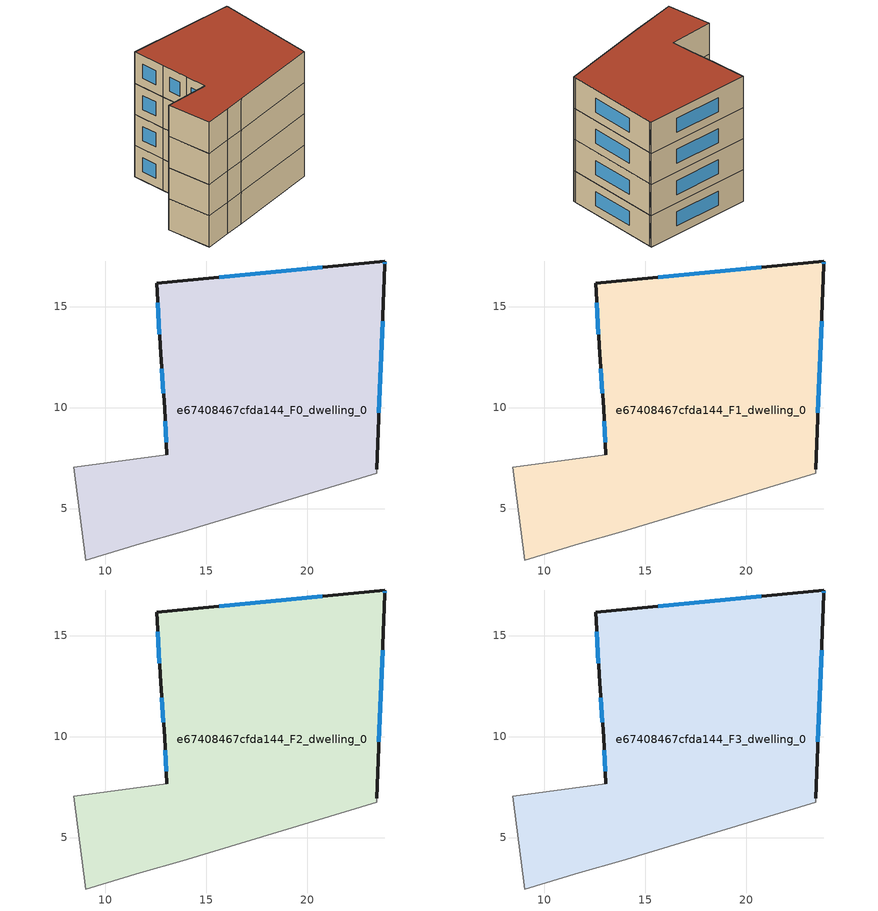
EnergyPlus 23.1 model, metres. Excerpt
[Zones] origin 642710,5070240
e67408467cfda144_F0_dwelling_0
 floor ground (EU_floor_Construction): 23.44,6.75 23.44,6.95 23.84,17.06 23.84,17.26 12.54,16.16 12.74,12.66 12.94,9.96 13.03,7.66 8.43,7.05 9.03,2.45 11.73,3.25 13.83,3.85 z0
 wall outside (EU_wall_Construction): 13.03,7.66 12.94,9.96 12.74,12.66 12.54,16.16 23.84,17.26 23.84,17.06 23.44,6.95 z0:3
 wall adiabatic (EU_wall_Construction): 23.44,6.95 23.44,6.75 13.83,3.85 11.73,3.25 9.03,2.45 8.43,7.05 13.03,7.66 z0:3
 window (EU_Window_Construction): 15.65,16.46 20.73,16.96 / 23.84,17.2 23.84,17.11 / 23.73,14.28 23.55,9.73 / 13.01,8.29 12.96,9.32 / 12.88,10.7 12.79,11.91 / 12.68,13.62 12.59,15.2 z0.83:2.17
e67408467cfda144_F1_dwelling_0
 floor to e67408467cfda144_F0_dwelling_0 (EU_floor_Construction): 23.44,6.75 23.44,6.95 23.84,17.06 23.84,17.26 12.54,16.16 12.74,12.66 12.94,9.96 13.03,7.66 8.43,7.05 9.03,2.45 11.73,3.25 13.83,3.85 z3
 wall outside (EU_wall_Construction): 13.03,7.66 12.94,9.96 12.74,12.66 12.54,16.16 23.84,17.26 23.84,17.06 23.44,6.95 z3:6
 wall adiabatic (EU_wall_Construction): 23.44,6.95 23.44,6.75 13.83,3.85 11.73,3.25 9.03,2.45 8.43,7.05 13.03,7.66 z3:6
 window (EU_Window_Construction): 15.65,16.46 20.73,16.96 / 23.84,17.2 23.84,17.11 / 23.73,14.28 23.55,9.73 / 13.01,8.29 12.96,9.32 / 12.88,10.7 12.79,11.91 / 12.68,13.62 12.59,15.2 z3.83:5.17
e67408467cfda144_F2_dwelling_0
 floor to e67408467cfda144_F1_dwelling_0 (EU_floor_Construction): 23.44,6.75 23.44,6.95 23.84,17.06 23.84,17.26 12.54,16.16 12.74,12.66 12.94,9.96 13.03,7.66 8.43,7.05 9.03,2.45 11.73,3.25 13.83,3.85 z6
 wall outside (EU_wall_Construction): 13.03,7.66 12.94,9.96 12.74,12.66 12.54,16.16 23.84,17.26 23.84,17.06 23.44,6.95 z6:9
 wall adiabatic (EU_wall_Construction): 23.44,6.95 23.44,6.75 13.83,3.85 11.73,3.25 9.03,2.45 8.43,7.05 13.03,7.66 z6:9
 window (EU_Window_Construction): 15.65,16.46 20.73,16.96 / 23.84,17.2 23.84,17.11 / 23.73,14.28 23.55,9.73 / 13.01,8.29 12.96,9.32 / 12.88,10.7 12.79,11.91 / 12.68,13.62 12.59,15.2 z6.83:8.17
e67408467cfda144_F3_dwelling_0
 floor to e67408467cfda144_F2_dwelling_0 (EU_floor_Construction): 23.44,6.75 23.44,6.95 23.84,17.06 23.84,17.26 12.54,16.16 12.74,12.66 12.94,9.96 13.03,7.66 8.43,7.05 9.03,2.45 11.73,3.25 13.83,3.85 z9
 wall outside (EU_wall_Construction): 13.03,7.66 12.94,9.96 12.74,12.66 12.54,16.16 23.84,17.26 23.84,17.06 23.44,6.95 z9:12
 wall adiabatic (EU_wall_Construction): 23.44,6.95 23.44,6.75 13.83,3.85 11.73,3.25 9.03,2.45 8.43,7.05 13.03,7.66 z9:12
 window (EU_Window_Construction): 15.65,16.46 20.73,16.96 / 23.84,17.2 23.84,17.11 / 23.73,14.28 23.55,9.73 / 13.01,8.29 12.96,9.32 / 12.88,10.7 12.79,11.91 / 12.68,13.62 12.59,15.2 z9.83:11.17
 roof outside (EU_roof_Construction): 23.84,17.26 23.84,17.06 23.44,6.95 23.44,6.75 13.83,3.85 11.73,3.25 9.03,2.45 8.43,7.05 13.03,7.66 12.94,9.96 12.74,12.66 12.54,16.16 z12
[Building]
EU S2 Campaign: North Axis=0; Terrain=City; Solar Distribution=FullExterior
[Site:Location]
Lyon-Bron: Latitude=45.75; Longitude=5; Time Zone=1; Elevation=198
[SizingPeriod:WeatherFileDays]
AnnualSizingPeriod: Begin Month=1; Begin Day of Month=1; End Month=12; End Day of Month=31; Day of Week for Start Day=Monday; Use Weather File Daylight Saving Period=No; Use Weather File Rain and Snow Indicators=No
[MATERIAL]
EU_InternalMass_Material: Roughness=MediumRough; Thickness=0.1; Conductivity=1; Density=1800; Specific Heat=900; Thermal Absorptance=0.9; Solar Absorptance=0.7; Visible Absorptance=0.7
[MATERIAL:NOMASS] Roughness=MediumRough; Thermal Absorptance=0.9; Solar Absorptance=0.7; Visible Absorptance=0.7
Name | Thermal Resistance
EU_wall_NoMass | 0.87146
EU_roof_NoMass | 0.842276
EU_floor_NoMass | 0.496999
[WINDOWMATERIAL:SIMPLEGLAZINGSYSTEM]
EU_Window_SimpleGlazing: UFactor=2.2525; Solar Heat Gain Coefficient=0.76; Visible Transmittance=0.76
[CONSTRUCTION]
EU_wall_Construction: EU_wall_NoMass
EU_roof_Construction: EU_roof_NoMass
EU_floor_Construction: EU_floor_NoMass
EU_InternalMass_Construction: EU_InternalMass_Material
EU_Window_Construction: EU_Window_SimpleGlazing
[ZONE] Type=1; Multiplier=1; Ceiling Height=autocalculate; Floor Area=autocalculate; Part of Total Floor Area=Yes
Name | Volume
e67408467cfda144_F0_dwelling_0; e67408467cfda144_F1_dwelling_0; e67408467cfda144_F2_dwelling_0 | 429.067
e67408467cfda144_F3_dwelling_0 | 1716.27
[INTERNALMASS] Construction=EU_InternalMass_Construction; Surface Area=143.023
Name | Zone or ZoneList
e67408467cfda144_F0_dwelling_0_EU_InternalMass | e67408467cfda144_F0_dwelling_0
e67408467cfda144_F1_dwelling_0_EU_InternalMass | e67408467cfda144_F1_dwelling_0
e67408467cfda144_F2_dwelling_0_EU_InternalMass | e67408467cfda144_F2_dwelling_0
e67408467cfda144_F3_dwelling_0_EU_InternalMass | e67408467cfda144_F3_dwelling_0
[OTHEREQUIPMENT] Fuel Type=Electricity; Design Level Calculation Method=Watts/Area; Power per Zone Floor Area=1; Fraction Latent=0; Fraction Radiant=0; Fraction Lost=0; Carbon Dioxide Generation Rate=0; EndUse Subcategory=EU_Step8_InternalGains
Name | Zone or ZoneList or Space or SpaceList | Schedule
EU_Step8_InternalGain_e67408467cfda144_F0_dwelling_0_f000 | e67408467cfda144_F0_dwelling_0 | EU_Step8_GainSchedule_e67408467cfda144_F0_dwelling_0_f000
EU_Step8_InternalGain_e67408467cfda144_F1_dwelling_0_f000 | e67408467cfda144_F1_dwelling_0 | EU_Step8_GainSchedule_e67408467cfda144_F1_dwelling_0_f000
EU_Step8_InternalGain_e67408467cfda144_F2_dwelling_0_f000 | e67408467cfda144_F2_dwelling_0 | EU_Step8_GainSchedule_e67408467cfda144_F2_dwelling_0_f000
EU_Step8_InternalGain_e67408467cfda144_F3_dwelling_0_f000 | e67408467cfda144_F3_dwelling_0 | EU_Step8_GainSchedule_e67408467cfda144_F3_dwelling_0_f000
[ZONEVENTILATION:DESIGNFLOWRATE] Schedule=EU_AlwaysOn; Design Flow Rate Calculation Method=AirChanges/Hour; Air Changes per Hour=0.425; Ventilation Type=Natural; Fan Pressure Rise=0; Fan Total Efficiency=1; Constant Term Coefficient=1; Temperature Term Coefficient=0; Velocity Term Coefficient=0; Velocity Squared Term Coefficient=0; Minimum Indoor Temperature=-100; Maximum Indoor Temperature=100; Delta Temperature=-100; Minimum Outdoor Temperature=-100; Maximum Outdoor Temperature=100; Maximum Wind Speed=40
Name | Zone or ZoneList or Space or SpaceList
EU_ConstantAir_e67408467cfda144_F0_dwelling_0 | e67408467cfda144_F0_dwelling_0
EU_ConstantAir_e67408467cfda144_F1_dwelling_0 | e67408467cfda144_F1_dwelling_0
EU_ConstantAir_e67408467cfda144_F2_dwelling_0 | e67408467cfda144_F2_dwelling_0
EU_ConstantAir_e67408467cfda144_F3_dwelling_0 | e67408467cfda144_F3_dwelling_0
[HVACTEMPLATE:THERMOSTAT] Constant Heating Setpoint=20; Constant Cooling Setpoint=50
EU_HeatOnly_e67408467cfda144_F0_dwelling_0; EU_HeatOnly_e67408467cfda144_F1_dwelling_0; EU_HeatOnly_e67408467cfda144_F2_dwelling_0; EU_HeatOnly_e67408467cfda144_F3_dwelling_0
[HVACTEMPLATE:ZONE:IDEALLOADSAIRSYSTEM] System Availability Schedule=EU_AlwaysOn; Maximum Heating Supply Air Temperature=50; Minimum Cooling Supply Air Temperature=13; Maximum Heating Supply Air Humidity Ratio=0.0156; Minimum Cooling Supply Air Humidity Ratio=0.0077; Heating Limit=NoLimit; Cooling Limit=NoLimit; Heating Availability Schedule=EU_AlwaysOn; Cooling Availability Schedule=EU_CoolingOff; Dehumidification Control Type=ConstantSensibleHeatRatio; Cooling Sensible Heat Ratio=0.7; Dehumidification Setpoint=60; Humidification Control Type=None; Humidification Setpoint=30; Outdoor Air Method=None; Outdoor Air Flow Rate per Person=0.00944; Outdoor Air Flow Rate per Zone Floor Area=0; Outdoor Air Flow Rate per Zone=0; Demand Controlled Ventilation Type=None; Outdoor Air Economizer Type=NoEconomizer; Heat Recovery Type=None; Sensible Heat Recovery Effectiveness=0.7; Latent Heat Recovery Effectiveness=0.65
Name | Template Thermostat
e67408467cfda144_F0_dwelling_0 | EU_HeatOnly_e67408467cfda144_F0_dwelling_0
e67408467cfda144_F1_dwelling_0 | EU_HeatOnly_e67408467cfda144_F1_dwelling_0
e67408467cfda144_F2_dwelling_0 | EU_HeatOnly_e67408467cfda144_F2_dwelling_0
e67408467cfda144_F3_dwelling_0 | EU_HeatOnly_e67408467cfda144_F3_dwelling_0
[SIZING:ZONE] Zone Cooling Design Supply Air Temperature Input Method=SupplyAirTemperature; Zone Cooling Design Supply Air Temperature=13; Zone Heating Design Supply Air Temperature Input Method=SupplyAirTemperature; Zone Heating Design Supply Air Temperature=50; Zone Cooling Design Supply Air Humidity Ratio=0.008; Zone Heating Design Supply Air Humidity Ratio=0.008; Cooling Design Air Flow Method=DesignDay; Cooling Design Air Flow Rate=0; Cooling Minimum Air Flow per Zone Floor Area=0.000762; Cooling Minimum Air Flow=0; Cooling Minimum Air Flow Fraction=0.2; Heating Design Air Flow Method=DesignDay; Heating Design Air Flow Rate=0; Heating Maximum Air Flow per Zone Floor Area=0.002032; Heating Maximum Air Flow=0.141576; Heating Maximum Air Flow Fraction=0.3; Account for Dedicated Outdoor Air System=No; Dedicated Outdoor Air System Control Strategy=NeutralSupplyAir; Dedicated Outdoor Air Low Setpoint Temperature for Design=autosize; Dedicated Outdoor Air High Setpoint Temperature for Design=autosize; Zone Load Sizing Method=Sensible Load Only No Latent Load; Zone Latent Cooling Design Supply Air Humidity Ratio Input Method=HumidityRatioDifference; Zone Cooling Design Supply Air Humidity Ratio Difference=0.005; Zone Latent Heating Design Supply Air Humidity Ratio Input Method=HumidityRatioDifference; Zone Humidification Design Supply Air Humidity Ratio Difference=0.005
e67408467cfda144_F0_dwelling_0; e67408467cfda144_F1_dwelling_0; e67408467cfda144_F2_dwelling_0; e67408467cfda144_F3_dwelling_0
[SCHEDULE:CONSTANT]
Name | Hourly Value
EU_AlwaysOn | 1
EU_CoolingOff | 0
[SCHEDULE:FILE] Column Number=1; Rows to Skip at Top=0; Number of Hours of Data=8760; Column Separator=Comma; Interpolate to Timestep=No; Minutes per Item=60; Adjust Schedule for Daylight Savings=Yes
Name | File
EU_Step8_GainSchedule_e67408467cfda144_F0_dwelling_0_f000 | ../../schedules/e67408467cfda144/e67408467cfda144_F0_dwelling_0_f000_gain.csv
EU_Step8_GainSchedule_e67408467cfda144_F1_dwelling_0_f000 | ../../schedules/e67408467cfda144/e67408467cfda144_F1_dwelling_0_f000_gain.csv
EU_Step8_GainSchedule_e67408467cfda144_F2_dwelling_0_f000 | ../../schedules/e67408467cfda144/e67408467cfda144_F2_dwelling_0_f000_gain.csv
EU_Step8_GainSchedule_e67408467cfda144_F3_dwelling_0_f000 | ../../schedules/e67408467cfda144/e67408467cfda144_F3_dwelling_0_f000_gain.csv
